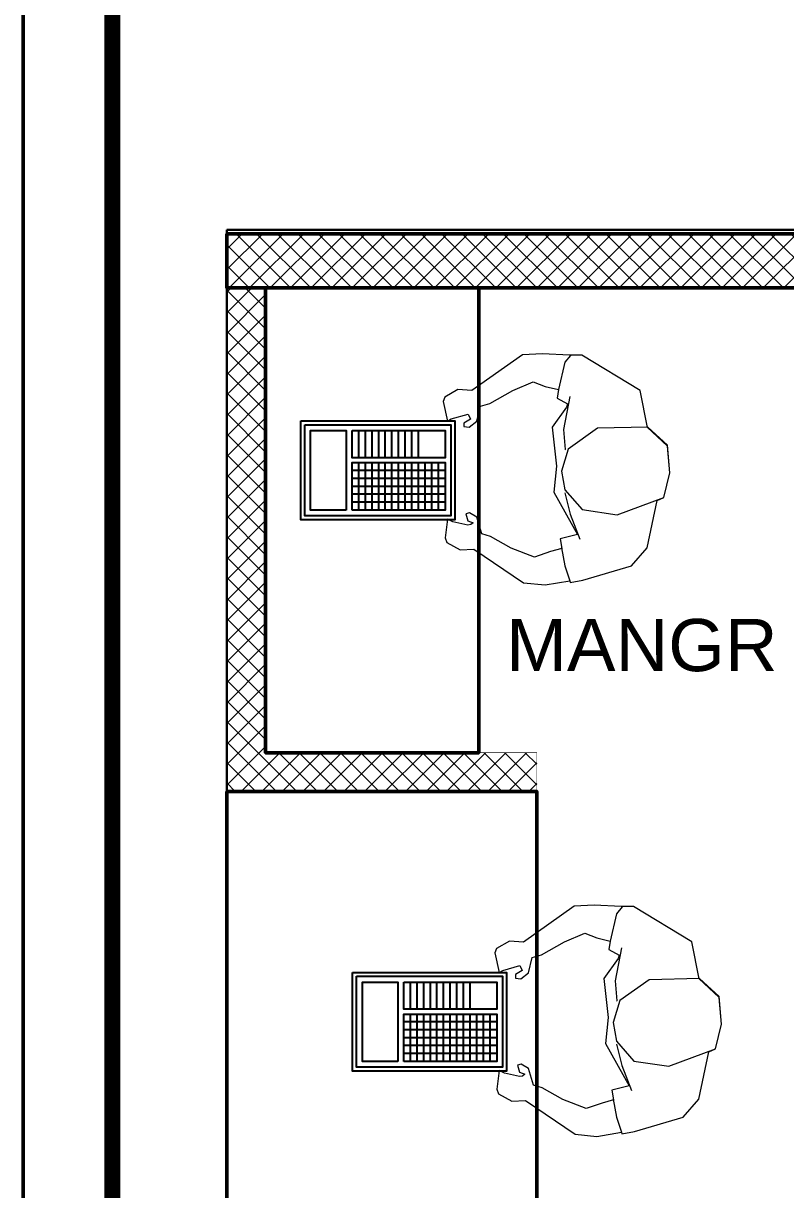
# Model space of a CAD drawing. Header units: inches. Extents: x 15 to 18199, y 5 to 12862.
# Drawn here: x 15 to 1983, y 7898 to 10910 of the extents above; entities that cross this region are included whole.
import ezdxf

# ---------------------------------------------------------------- set-up
doc = ezdxf.new("R2010")
doc.units = ezdxf.units.IN
doc.header["$MEASUREMENT"] = 0
doc.layers.add('BORDER', color=183, linetype='Continuous')
doc.layers.add('TILL', color=250, linetype='Continuous')
for name, color, linetype, lineweight in [('ceiling', 31, 'Continuous', 5), ('None', 251, 'Continuous', 5), ('TAGS2', 6, 'Continuous', 18)]:
    doc.layers.add(name, color=color, linetype=linetype, lineweight=lineweight)
doc.styles.add('RC', font='arial.ttf')

# ---------------------------------------------------------------- blocks, each defined once
blk = doc.blocks.new('*U82')
at = {"layer": 'None', "color": 7, "lineweight": 15}
blk.add_lwpolyline([(7747.3, -932.1), (7758.4, -932.8), (7802.7, -924.5), (7802.1, -909.6), (7782.7, -908.4), (7778.5, -900.3), (7789.4, -892.7), (7814.4, -897.4), (7840.8, -927.8), (7864.9, -923), (7933.3, -926), (7990.4, -922.1), (8012.2, -897.2), (8039.2, -873.9), (8026.2, -856), (8043.1, -831.1), (8037, -824), (7980.8, -795.2), (7944.5, -700.8), (7908, -643.8), (7912.4, -518.8), (7867.6, -529.2), (7859.6, -505.3), (7830.4, -511), (7786.8, -517.7), (7744.2, -565.3), (7710.4, -616.8), (7693.2, -632.9), (7701.2, -677), (7689.3, -695.8), (7680, -697.7), (7676.6, -679.5), (7686.2, -668.4), (7679, -666.9), (7671.2, -669.3), (7640.9, -694.9), (7631.9, -706.9), (7604.2, -667.1), (7602.6, -654.2), (7624.6, -622), (7657.1, -606.8), (7731.2, -471.7), (7778.5, -440.9), (7840, -421.7), (7839.1, -417.1), (7871, -407.1), (7999.2, -383.4), (8056.6, -406), (8135.4, -503.3), (8154.4, -502), (8197.6, -551.8), (8223.3, -615.7), (8199.5, -682.3), (8225.8, -776.2), (8133.9, -925.9), (8104.9, -940.4), (8044.6, -974.9), (7997.2, -996.2), (7838.6, -973.9), (7808.3, -992.3), (7769.3, -990.3), (7760.6, -982.4)], close=True, dxfattribs=at)
for points in [[(7860, -506.6), (7846.6, -461.9), (7840, -421.7)], [(7932.5, -629.4), (7919.6, -574.3), (7912.5, -505.5)], [(7991.8, -725.9), (7950, -683.6), (7936.1, -635.9), (7952.6, -570.2), (8027, -517.2), (8154.4, -502), (8197.6, -551.8), (8224.7, -617.9), (8200.8, -682.6), (8083.6, -739.1), (7991.8, -725.9)], [(8057.1, -844.6), (8003.7, -776.4), (7984.4, -728.6), (7984.8, -727.2)], [(8107, -938.7), (8085.9, -929.3), (8039.2, -873.9)]]:
    blk.add_lwpolyline(points, dxfattribs=at)
blk = doc.blocks.new('*U83')
at = {"layer": 'None', "color": 7}
blk.add_blockref('*U82', (0, 0), dxfattribs=at)
blk = doc.blocks.new('43de')
at = {"layer": 'TILL'}
for points in [[(654.1, -66.1), (257.1, -66.1), (257.1, 188.9), (654.1, 188.9)], [(644.1, -56.1), (267.1, -56.1), (267.1, 178.9), (644.1, 178.9)], [(522.1, 163.9), (522.1, 41.4), (282.1, 41.4), (282.1, 163.9)], [(537.1, 163.9), (629.1, 163.9), (629.1, -41.1), (537.1, -41.1)], [(522.1, -41.1), (282.1, -41.1), (282.1, 28.9), (522.1, 28.9)]]:
    blk.add_lwpolyline(points, close=True, dxfattribs=at)
at = {"layer": 'TILL', "elevation": 0}
for points in [[(299.2, 163.9), (299.2, 41.4)], [(316.4, 163.9), (316.4, 41.4)], [(333.5, 163.9), (333.5, 41.4)], [(350.6, 163.9), (350.6, 41.4)], [(367.8, 163.9), (367.8, 41.4)], [(384.9, 163.9), (384.9, 41.4)], [(402.1, 163.9), (402.1, 41.4)], [(419.2, 163.9), (419.2, 41.4)], [(436.4, 163.9), (436.4, 41.4)], [(453.5, 163.9), (453.5, 41.4)], [(470.6, 163.9), (470.6, 41.4)], [(487.8, 163.9), (487.8, 41.4)], [(504.9, 163.9), (504.9, 41.4)], [(282.1, 143.5), (522.1, 143.5)], [(282.1, 123.1), (522.1, 123.1)], [(282.1, 102.7), (522.1, 102.7)], [(282.1, 82.2), (522.1, 82.2)], [(282.1, 61.8), (522.1, 61.8)], [(350.6, 28.9), (350.6, -41.1)], [(367.8, 28.9), (367.8, -41.1)], [(384.9, 28.9), (384.9, -41.1)], [(402.1, 28.9), (402.1, -41.1)], [(419.2, 28.9), (419.2, -41.1)], [(436.4, 28.9), (436.4, -41.1)], [(453.5, 28.9), (453.5, -41.1)], [(470.6, 28.9), (470.6, -41.1)], [(487.8, 28.9), (487.8, -41.1)], [(504.9, 28.9), (504.9, -41.1)]]:
    blk.add_lwpolyline(points, dxfattribs=at)
at = {"layer": 'None', "color": 7, "xscale": -1, "rotation": 27.13629442335257}
blk.add_blockref('*U83', (6745, 4297.5), dxfattribs=at)

msp = doc.modelspace()

# ---------------------------------------------------------------- hatches: boundary and pattern name
at = {"layer": 'ceiling', "lineweight": 20, "ltscale": 0.1}
h = msp.add_hatch(dxfattribs=at)
h.set_pattern_fill('ANSI37', color=6, scale=300, style=0)
h.set_pattern_definition([(45, (-178838.728, -1700645.184), (-26.5165043, 26.5165043), []), (135, (-178838.728, -1700645.184), (-26.5165043, -26.5165043), [])])
h.paths.add_polyline_path([(540.2, 10366.6), (540.2, 10226.6), (3670.2, 10226.6), (3670.2, 10366.6)])
h = msp.add_hatch(dxfattribs=at)
h.set_pattern_fill('ANSI37', color=6, scale=300, style=0)
h.set_pattern_definition([(45, (157335.147, 1695686.83), (-26.5165043, 26.5165043), []), (135, (157335.147, 1695686.83), (-26.5165043, -26.5165043), [])])
h.paths.add_polyline_path([(540.2, 10226.6), (640.2, 10226.6), (640.2, 9026.6), (1340.2, 9026.6), (1340.2, 8926.6), (540.2, 8926.6)])
h.paths.add_polyline_path([(1340.2, 5536.6), (1340.2, 5436.6), (640.2, 5436.6), (640.2, 4166.6), (540.2, 4166.6), (540.2, 5536.6), (1340.2, 5536.6)])

# ---------------------------------------------------------------- linework, layer by layer
at = {"color": 3, "lineweight": 30, "ltscale": 0.1}
for p, q in [((540.2, 10376.6), (3670.2, 10376.6)), ((540.2, 10376.6), (540.2, 10366.6)), ((540.2, 10366.6), (3670.2, 10366.6))]:
    msp.add_line(p, q, dxfattribs=at)
at = {"lineweight": 30, "ltscale": 0.1}
msp.add_line((540.2, 10366.6), (540.2, 4166.6), dxfattribs=at)
at = {"lineweight": 50, "ltscale": 0.1}
msp.add_line((3670.2, 10226.6, 0), (540.2, 10226.6), dxfattribs=at)
msp.add_lwpolyline([(540.2, 10366.6), (3670.2, 10366.6), (3670.2, 10226.6), (540.2, 10226.6)], close=True, dxfattribs=at)
at = {"lineweight": 50, "ltscale": 0.1, "const_width": 1}
msp.add_lwpolyline([(540.2, 10226.6), (640.2, 10226.6), (640.2, 9026.6), (1340.2, 9026.6), (1340.2, 8926.6), (540.2, 8926.6), (540.2, 10226.6)], dxfattribs=at)
at = {"layer": 'BORDER', "lineweight": 50, "ltscale": 500}
msp.add_lwpolyline([(14.8, 4.8), (18198.9, 4.8), (18198.9, 12862.2), (14.8, 12862.2)], close=True, dxfattribs=at)
at = {"layer": 'BORDER', "linetype": 'Continuous', "lineweight": 50, "ltscale": 0.5, "const_width": 41.5}
msp.add_lwpolyline([(15482.8, 12632.6), (244.4, 12632.6), (244.4, 234.3), (15482.8, 234.3)], close=True, dxfattribs=at)
at = {"layer": 'ceiling', "color": 6, "lineweight": 50, "ltscale": 0.1, "elevation": 0}
msp.add_lwpolyline([(1190.4, 10226.6), (640.2, 10226.6), (640.2, 9026.6), (1190.4, 9026.6)], close=True, dxfattribs=at)
at = {"layer": 'ceiling', "color": 6, "lineweight": 50, "ltscale": 0.1}
msp.add_lwpolyline([(540.2, 8926.6), (1340.2, 8926.6), (1340.2, 5536.6), (540.2, 5536.6)], close=True, dxfattribs=at)

# ---------------------------------------------------------------- block references
at = {"lineweight": 50, "rotation": 180}
for p in [(1385.7, 9817, 0), (1519.1, 8393.2)]:
    msp.add_blockref('43de', p, dxfattribs=at)

# ---------------------------------------------------------------- texts
at = {"layer": 'TAGS2', "color": 6, "lineweight": 50, "style": 'RC'}
msp.add_text('MANGR ', height=134.78, rotation=0, dxfattribs=at).set_placement((1261.3, 9237.1))

doc.saveas('drawing.dxf')
